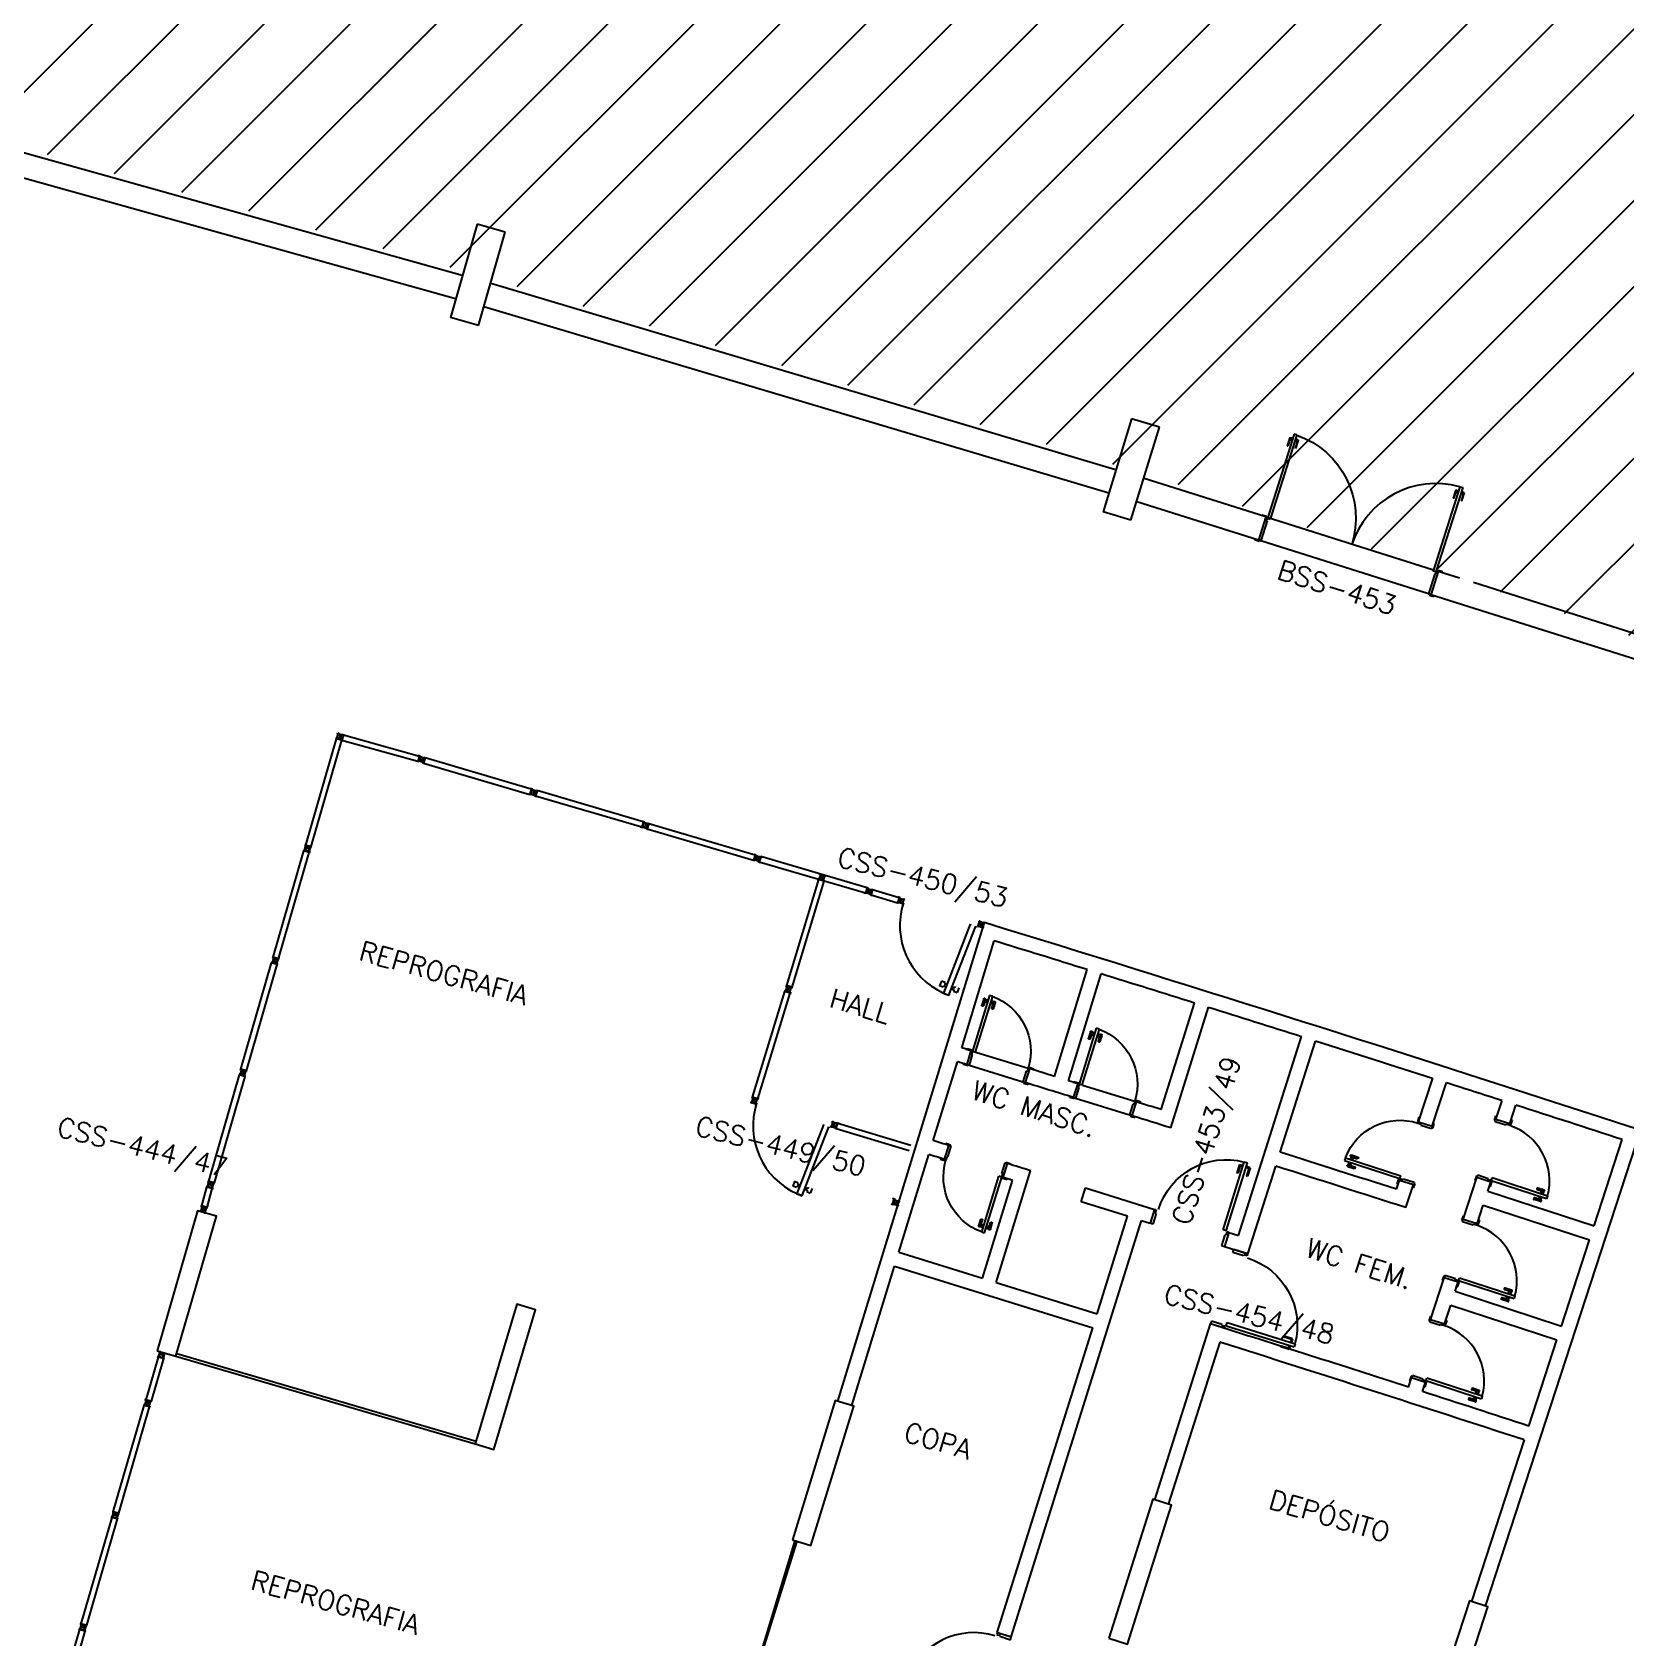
# Model space of a CAD drawing. Extents: x -152 to 150, y 325 to 437.
# Drawn here: x 110.09 to 126.49, y 382.25 to 398.77 of the extents above; entities that cross this region are included whole.
import ezdxf
from ezdxf.enums import TextEntityAlignment as Align

# ---------------------------------------------------------------- set-up
doc = ezdxf.new("R2010")
doc.units = 0
doc.header["$LTSCALE"] = 0.01
doc.header["$MEASUREMENT"] = 0
doc.layers.get('0').update_dxf_attribs({"linetype": 'CONTINUOUS'})
for name, color, linetype in [('1', 1, 'CONTINUOUS'), ('ALV', 2, 'CONTINUOUS'), ('DIV', 2, 'CONTINUOUS'), ('ESC', 1, 'CONTINUOUS'), ('ESQ', 1, 'CONTINUOUS'), ('ESTR', 3, 'CONTINUOUS'), ('MACANETA', 2, 'CONTINUOUS'), ('MARCO', 2, 'CONTINUOUS'), ('MAÇANETA', 2, 'CONTINUOUS'), ('PISO', 1, 'CONTINUOUS'), ('PORTA', 2, 'CONTINUOUS'), ('SOLEIRA', 1, 'CONTINUOUS'), ('TEXTO', 2, 'CONTINUOUS'), ('TEXTO-ENDEREÇO', 2, 'CONTINUOUS')]:
    doc.layers.add(name, color=color, linetype=linetype)
doc.styles.add('UNB-100', font='simplex.shx', dxfattribs={"height": 3})
doc.styles.add('UNB-100-1', font='simplex.shx', dxfattribs={"height": 0.2})

# ---------------------------------------------------------------- blocks, each defined once
blk = doc.blocks.new('PILAR-SSC')
blk.add_lwpolyline([(0.003, -27.952), (0.203, -27.952), (0.203, -26.452), (0.003, -26.452)], close=True)
blk = doc.blocks.new('DOOR90')
at = {"layer": 'MACANETA'}
for p, q in [((-0.01, -0.765), (-0.005, -0.765)), ((-0.01, -0.855), (-0.01, -0.765)), ((-0.005, -0.855), (-0.005, -0.765)), ((0.08, -0.765), (0.075, -0.765)), ((0.075, -0.855), (0.075, -0.765)), ((0.08, -0.855), (0.08, -0.765)), ((-0.01, -0.855), (0.017, -0.855)), ((-0.005, -0.835), (0.017, -0.835)), ((0.017, -0.863), (0.017, -0.828)), ((0.017, -0.828), (0.02, -0.828)), ((0.017, -0.863), (0.02, -0.863)), ((0.053, -0.828), (0.05, -0.828)), ((0.053, -0.863), (0.05, -0.863)), ((0.053, -0.863), (0.053, -0.828)), ((0.075, -0.835), (0.053, -0.835)), ((0.08, -0.855), (0.053, -0.855))]:
    blk.add_line(p, q, dxfattribs=at)
at = {"layer": 'PORTA'}
for p, q in [((0.02, -0.9), (0.02, 0.01)), ((0.02, 0.01), (0.05, 0.01)), ((0.05, -0.9), (0.05, 0.01)), ((0.05, -0.9), (0.02, -0.9))]:
    blk.add_line(p, q, dxfattribs=at)
at = {"layer": 'PORTA', "color": 1}
blk.add_arc((0.02, 0.01), 0.91, 271.8892, 0, dxfattribs=at)
blk = doc.blocks.new('PE80-SSC')
at = {"color": 2}
for p, q in [((0.075, 0), (-0.075, 0)), ((-0.075, -0.03), (-0.075, 0)), ((0.075, 0), (0.075, -0.02)), ((0.777, 0.01), (0.687, 0.01)), ((0.687, 0), (0.687, 0.01)), ((0.777, 0.01), (0.777, -0.03)), ((0.04, -0.03), (-0.075, -0.03)), ((0.075, -0.02), (0.04, -0.02)), ((0.04, -0.03), (0.04, -0.02)), ((0.085, -0.03), (0.817, -0.03)), ((0.085, -0.03), (0.085, -0.065)), ((0.085, -0.065), (0.817, -0.065)), ((0.767, 0), (0.687, 0)), ((0.767, -0.095), (0.687, -0.095)), ((0.687, -0.095), (0.687, -0.105)), ((0.777, -0.105), (0.687, -0.105)), ((0.767, 0), (0.767, -0.03)), ((0.767, -0.095), (0.767, -0.065)), ((0.777, -0.105), (0.777, -0.065)), ((0.817, -0.065), (0.817, -0.03)), ((0.04, -0.771), (-0.075, -0.771)), ((-0.075, -0.771), (-0.075, -0.801)), ((0.075, -0.801), (-0.075, -0.801)), ((0.075, -0.802), (-0.075, -0.802)), ((0.04, -0.771), (0.04, -0.781)), ((0.075, -0.781), (0.04, -0.781)), ((0.075, -0.801), (0.075, -0.781))]:
    blk.add_line(p, q, dxfattribs=at)
at = {"color": 1}
blk.add_arc((0.085, -0.03), 0.731, 270, 357.3429, dxfattribs=at)
blk = doc.blocks.new('MACANETA')
at = {"layer": 'MACANETA'}
for p, q in [((-0.077, 0.052), (-0.077, 0.12)), ((-0.059, 0.052), (-0.059, 0.12)), ((-0.059, 0.075), (-0.036, 0.075)), ((-0.059, 0.052), (-0.036, 0.052)), ((-0.036, 0.044), (-0.036, 0.084)), ((-0.036, 0.084), (-0.03, 0.084)), ((-0.036, 0.044), (-0.03, 0.044)), ((0.006, 0.084), (0, 0.084)), ((0.006, 0.044), (0, 0.044)), ((0.006, 0.044), (0.006, 0.084)), ((0.029, 0.075), (0.006, 0.075)), ((0.029, 0.052), (0.006, 0.052)), ((0.029, 0.052), (0.029, 0.12)), ((0.047, 0.052), (0.047, 0.12))]:
    blk.add_line(p, q, dxfattribs=at)
for centre, start, end in [((-0.068, 0.12), 90, 180), ((-0.068, 0.052), 180, 270), ((-0.068, 0.12), 0, 90), ((-0.068, 0.052), 270, 0), ((0.038, 0.12), 90, 180), ((0.038, 0.052), 180, 270), ((0.038, 0.12), 0, 90), ((0.038, 0.052), 270, 0)]:
    blk.add_arc(centre, 0.00874, start, end, dxfattribs=at)
blk = doc.blocks.new('DOOR60-SSC')
at = {"layer": 'PORTA'}
for p, q in [((0.015, -0.6), (0.015, 0)), ((0.015, 0), (0.045, 0)), ((0.045, -0.6), (0.045, 0)), ((0.045, -0.6), (0.015, -0.6))]:
    blk.add_line(p, q, dxfattribs=at)
at = {"layer": 'PORTA', "color": 1}
blk.add_arc((0.015, 0), 0.6, 272.866, 0, dxfattribs=at)
at = {"layer": 'PORTA'}
blk.add_blockref('MACANETA', (0.045, -0.6), dxfattribs=at)
blk = doc.blocks.new('DIV12-SSC')
for p, q in [((-0.005, 0), (0.005, 0)), ((0, -0.005), (0, 0.005)), ((0.024, 0.019), (0.029, 0.019)), ((0.024, 0.019), (0.024, 0.017)), ((0.024, 0.017), (0.029, 0.017)), ((0.029, 0.03), (0.043, 0.03)), ((0.029, 0.019), (0.029, 0.03)), ((0.029, -0.017), (0.029, 0.017)), ((0.03, 0.029), (1.169, 0.029)), ((0.03, -0.029), (0.03, 0.029)), ((0.043, 0.03), (0.043, 0.029)), ((1.157, 0.03), (1.157, 0.029)), ((1.171, 0.03), (1.157, 0.03)), ((1.169, -0.029), (1.169, 0.029)), ((1.171, 0.019), (1.171, 0.03)), ((1.176, 0.019), (1.171, 0.019)), ((1.176, 0.017), (1.171, 0.017)), ((1.171, -0.017), (1.171, 0.017)), ((1.176, 0.019), (1.176, 0.017)), ((1.195, 0), (1.205, 0)), ((1.2, -0.005), (1.2, 0.005)), ((0.024, -0.017), (0.029, -0.017)), ((0.024, -0.017), (0.024, -0.019)), ((0.024, -0.019), (0.029, -0.019)), ((0.029, -0.031), (0.029, -0.019)), ((0.029, -0.031), (0.043, -0.031)), ((0.03, -0.029), (1.169, -0.029)), ((0.043, -0.029), (0.043, -0.031)), ((1.157, -0.029), (1.157, -0.031)), ((1.171, -0.031), (1.157, -0.031)), ((1.176, -0.017), (1.171, -0.017)), ((1.176, -0.019), (1.171, -0.019)), ((1.171, -0.031), (1.171, -0.019)), ((1.176, -0.017), (1.176, -0.019))]:
    blk.add_line(p, q)
blk = doc.blocks.new('MTDIV-SSC')
for p, q in [((-0.0185, 0.0285), (-0.0285, 0.0285)), ((-0.0285, 0.0185), (-0.0285, 0.0285)), ((-0.0265, 0.0185), (-0.0285, 0.0185)), ((-0.0265, 0.0265), (-0.0185, 0.0265)), ((-0.0265, 0.0235), (-0.0265, 0.0265)), ((-0.0215, 0.0235), (-0.0265, 0.0235)), ((-0.0265, 0.0235), (0.0265, 0.0235)), ((-0.0265, 0.0215), (-0.0235, 0.0215)), ((-0.0265, 0.0185), (-0.0265, 0.0215)), ((-0.0235, 0.0215), (-0.0235, -0.0215)), ((-0.0215, 0.0235), (-0.0215, 0.0215)), ((-0.0215, 0.0215), (0.0215, 0.0215)), ((-0.0215, 0.0195), (-0.0215, -0.0195)), ((-0.0215, 0.0195), (0.0195, 0.0195)), ((-0.0185, 0.0265), (-0.0185, 0.0285)), ((-0.0049, 0), (0.0049, 0)), ((0, -0.0049), (0, 0.0049)), ((0.0195, 0.0095), (0.0115, 0.0095)), ((0.0115, 0.0095), (0.0115, 0.0075)), ((0.0215, 0.0075), (0.0115, 0.0075)), ((0.0135, 0.0075), (0.0135, 0.0055)), ((0.0215, 0.0055), (0.0135, 0.0055)), ((0.0185, 0.0285), (0.0285, 0.0285)), ((0.0185, 0.0265), (0.0185, 0.0285)), ((0.0185, 0.0265), (0.0265, 0.0265)), ((0.0195, 0.0195), (0.0195, 0.0095)), ((0.0215, 0.0235), (0.0265, 0.0235)), ((0.0215, 0.0235), (0.0215, 0.0075)), ((0.0215, 0.0055), (0.0215, -0.0055)), ((0.0265, 0.0215), (0.0235, 0.0215)), ((0.0235, 0.0215), (0.0235, -0.0215)), ((0.0265, 0.0235), (0.0265, 0.0265)), ((0.0265, 0.0185), (0.0265, 0.0215)), ((0.0265, 0.0185), (0.0285, 0.0185)), ((0.0285, 0.0185), (0.0285, 0.0285)), ((-0.0285, -0.0185), (-0.0265, -0.0185)), ((-0.0285, -0.0185), (-0.0285, -0.0285)), ((-0.0185, -0.0285), (-0.0285, -0.0285)), ((-0.0265, -0.0185), (-0.0265, -0.0215)), ((-0.0265, -0.0215), (-0.0235, -0.0215)), ((-0.0215, -0.0235), (-0.0265, -0.0235)), ((-0.0265, -0.0235), (-0.0265, -0.0265)), ((0.0265, -0.0235), (-0.0265, -0.0235)), ((-0.0185, -0.0265), (-0.0265, -0.0265)), ((-0.0215, -0.0195), (0.0195, -0.0195)), ((-0.0215, -0.0215), (-0.0215, -0.0235)), ((-0.0215, -0.0215), (0.0215, -0.0215)), ((-0.0185, -0.0265), (-0.0185, -0.0285)), ((0.0215, -0.0075), (0.0115, -0.0075)), ((0.0115, -0.0075), (0.0115, -0.0095)), ((0.0195, -0.0095), (0.0115, -0.0095)), ((0.0215, -0.0055), (0.0135, -0.0055)), ((0.0135, -0.0055), (0.0135, -0.0075)), ((0.0265, -0.0265), (0.0185, -0.0265)), ((0.0185, -0.0265), (0.0185, -0.0285)), ((0.0185, -0.0285), (0.0285, -0.0285)), ((0.0195, -0.0095), (0.0195, -0.0195)), ((0.0215, -0.0075), (0.0215, -0.0235)), ((0.0215, -0.0235), (0.0265, -0.0235)), ((0.0265, -0.0215), (0.0235, -0.0215)), ((0.0285, -0.0185), (0.0265, -0.0185)), ((0.0265, -0.0185), (0.0265, -0.0215)), ((0.0265, -0.0235), (0.0265, -0.0265)), ((0.0285, -0.0185), (0.0285, -0.0285))]:
    blk.add_line(p, q)
blk = doc.blocks.new('PLXE-SSC')
for p, q in [((0.043, 0.69), (0.048, 0.74)), ((0.121, 0.788), (0.047, 0.032)), ((0.087, 0.736), (0.048, 0.74)), ((0.082, 0.686), (0.084, 0.701)), ((0.112, 0.698), (0.084, 0.701)), ((0.086, 0.721), (0.087, 0.736)), ((0.114, 0.718), (0.086, 0.721)), ((0.178, 0.782), (0.103, 0.027)), ((0.119, 0.79), (0.118, 0.776)), ((0.118, 0.776), (0.12, 0.776)), ((0.131, 0.789), (0.119, 0.79)), ((0.178, 0.782), (0.121, 0.788)), ((0.131, 0.794), (0.133, 0.794)), ((0.131, 0.794), (0.131, 0.789)), ((0.133, 0.794), (0.133, 0.789)), ((0.166, 0.786), (0.133, 0.789)), ((0.166, 0.791), (0.168, 0.79)), ((0.166, 0.791), (0.166, 0.786)), ((0.168, 0.79), (0.168, 0.785)), ((0.18, 0.784), (0.168, 0.785)), ((0.169, 0.693), (0.197, 0.69)), ((0.171, 0.713), (0.199, 0.71)), ((0.176, 0.77), (0.178, 0.77)), ((0.18, 0.784), (0.178, 0.77)), ((0.195, 0.675), (0.197, 0.69)), ((0.195, 0.675), (0.235, 0.671)), ((0.199, 0.71), (0.2, 0.725)), ((0.2, 0.725), (0.24, 0.721)), ((0.235, 0.671), (0.24, 0.721)), ((-0.008, 0), (0.008, 0)), ((0, 0.006), (0, -0.007)), ((0.044, 0.031), (0.046, 0.045)), ((0.046, 0.045), (0.048, 0.045)), ((0.105, 0.025), (0.106, 0.039))]:
    blk.add_line(p, q)
blk.add_arc((0.065, 0.028), 0.764, 357.9063, 81.358)

msp = doc.modelspace()

# ---------------------------------------------------------------- hatches: boundary and pattern name
at = {"layer": '1'}
h = msp.add_hatch(dxfattribs=at)
h.set_pattern_fill('ANSI31', color=256, scale=5, style=0)
h.paths.add_polyline_path([(108.392, 413.456), (122.39, 409.542), (129.319, 407.349), (136.208, 405.039), (143.116, 402.783), (146.343, 401.608), (141.258, 387.564), (124.919, 393.108), (121.543, 394.228), (114.822, 396.233), (108.067, 398.123), (104.587, 398.982)])

# ---------------------------------------------------------------- linework, layer by layer
at = {"layer": 'ALV'}
for p, q in [((114.516, 396.269), (108.058, 398.073)), ((114.449, 396.028), (107.991, 397.833)), ((121.238, 394.27), (114.812, 396.184)), ((121.167, 394.03), (114.74, 395.944)), ((122.783, 393.784), (121.532, 394.179)), ((122.708, 393.545), (121.457, 393.941)), ((122.783, 393.784), (122.708, 393.545)), ((124.556, 393.222), (124.481, 392.984)), ((124.776, 393.153), (124.556, 393.222)), ((127.925, 392.156), (124.919, 393.108)), ((127.85, 391.918), (124.481, 392.984)), ((118.382, 384.686), (119.888, 389.611)), ((119.655, 388.323), (119.988, 389.423)), ((120.609, 388.028), (120.947, 389.127)), ((120.752, 387.983), (121.091, 389.083)), ((121.706, 387.686), (122.05, 388.783)), ((121.805, 387.498), (122.193, 388.739)), ((122.502, 386.39), (123.151, 388.437)), ((119.702, 388.308), (119.75, 388.293)), ((119.75, 388.293), (119.706, 388.15)), ((122.932, 387.248), (123.294, 388.392)), ((119.361, 387.367), (119.611, 388.179)), ((120.352, 388.107), (120.308, 387.964)), ((120.8, 387.969), (120.848, 387.954)), ((120.848, 387.954), (120.803, 387.811)), ((124.353, 387.561), (124.5, 388.011)), ((124.496, 387.515), (124.642, 387.965)), ((121.449, 387.766), (121.405, 387.623)), ((125.15, 387.586), (125.213, 387.779)), ((125.293, 387.539), (125.15, 387.586)), ((125.293, 387.539), (125.356, 387.733)), ((124.353, 387.561), (124.496, 387.515)), ((119.479, 387.173), (119.524, 387.317)), ((125.043, 382.578), (126.592, 387.332)), ((126.16, 386.49), (126.45, 387.378)), ((119.009, 386.22), (119.317, 387.223)), ((120.081, 386.988), (120.125, 387.131)), ((122.6, 386.202), (122.886, 387.105)), ((119.868, 385.952), (120.177, 386.958)), ((120.011, 385.907), (120.364, 387.057)), ((124.127, 386.867), (124.158, 386.962)), ((124.142, 386.915), (124.158, 386.962)), ((124.158, 386.962), (124.301, 386.916)), ((124.223, 386.679), (124.301, 386.916)), ((124.815, 386.556), (124.955, 386.987)), ((125.097, 386.94), (124.955, 386.987)), ((125.067, 386.846), (125.097, 386.94)), ((120.885, 386.738), (120.93, 386.88)), ((120.93, 386.88), (121.637, 386.66)), ((125.067, 386.846), (126.16, 386.49)), ((121.362, 386.589), (120.885, 386.738)), ((121.048, 385.584), (121.362, 386.589)), ((121.637, 386.66), (121.592, 386.517)), ((124.957, 386.51), (125.02, 386.703)), ((125.02, 386.703), (126.114, 386.347)), ((120.164, 382.262), (121.506, 386.544)), ((121.506, 386.544), (121.592, 386.517)), ((122.402, 386.421), (122.357, 386.278)), ((122.402, 386.421), (122.502, 386.39)), ((124.957, 386.51), (124.814, 386.556)), ((122.357, 386.278), (122.6, 386.202)), ((125.825, 385.46), (126.114, 386.347)), ((119.009, 386.22), (119.868, 385.952)), ((118.524, 384.641), (118.965, 386.076)), ((118.965, 386.076), (121.003, 385.441)), ((124.478, 385.525), (124.619, 385.957)), ((124.762, 385.911), (124.619, 385.957)), ((120.011, 385.907), (121.048, 385.584)), ((124.731, 385.817), (124.762, 385.911)), ((124.731, 385.817), (125.825, 385.46)), ((124.746, 385.863), (124.762, 385.911)), ((124.621, 385.479), (124.685, 385.674)), ((124.685, 385.674), (125.778, 385.318)), ((120.021, 382.307), (121.003, 385.441)), ((121.641, 383.671), (122.214, 385.482)), ((124.621, 385.479), (124.478, 385.525)), ((121.783, 383.625), (122.312, 385.294)), ((125.489, 384.431), (125.778, 385.318)), ((124.252, 384.831), (124.283, 384.926)), ((124.426, 384.88), (124.283, 384.926)), ((124.395, 384.785), (124.426, 384.88)), ((124.41, 384.832), (124.426, 384.88)), ((124.901, 382.624), (125.443, 384.288)), ((120.022, 382.307), (120.021, 382.307))]:
    msp.add_line(p, q, dxfattribs=at)
for centre, radius, start, end in [((0.463, 0.506), 407.019, 71.12713, 72.93756), ((0.463, 0.506), 406.869, 72.77499, 72.91644), ((0.463, 0.506), 406.869, 72.61236, 72.75386), ((0.463, 0.506), 406.869, 72.44976, 72.59124), ((0.718, 1.318), 404.869, 72.90226, 72.91644), ((0.463, 0.506), 406.869, 72.25065, 72.42864), ((0.718, 1.318), 404.719, 72.90228, 72.91644), ((0.718, 1.318), 404.869, 72.77504, 72.8131), ((0.718, 1.318), 404.719, 72.73965, 72.81309), ((0.718, 1.318), 404.869, 72.73968, 72.75381), ((0.463, 0.506), 406.869, 72.14503, 72.22952), ((0.718, 1.318), 404.869, 72.61241, 72.65053), ((0.718, 1.318), 404.719, 72.59118, 72.65046), ((0.463, 0.506), 406.869, 71.96196, 72.12391), ((0.718, 1.318), 403.869, 72.89227, 72.91644), ((0.463, 0.506), 405.669, 72.25153, 72.4287), ((0.718, 1.318), 403.719, 72.89229, 72.91644), ((0.718, 1.318), 403.869, 72.7674, 72.80289), ((0.463, 0.506), 405.519, 72.23045, 72.42871), ((0.718, 1.318), 403.719, 72.78863, 72.80288), ((0.463, 0.506), 403.769, 72.14652, 72.45016), ((0.463, 0.506), 403.619, 71.96205, 72.4288), ((0.463, 0.506), 403.769, 71.96204, 72.12523)]:
    msp.add_arc(centre, radius, start, end, dxfattribs=at)
at = {"layer": 'DIV'}
for p, q in [((113.295, 391.541), (113.279, 391.487)), ((113.293, 391.544), (113.29, 391.532)), ((113.293, 391.544), (113.307, 391.54)), ((113.295, 391.541), (114.077, 391.324)), ((113.307, 391.538), (113.307, 391.54)), ((113.253, 391.524), (113.262, 391.521)), ((113.259, 391.527), (113.256, 391.518)), ((113.275, 391.5), (113.28, 391.499)), ((113.275, 391.498), (113.275, 391.5)), ((113.275, 391.498), (113.28, 391.497)), ((113.28, 391.497), (113.276, 391.485)), ((113.276, 391.485), (113.29, 391.481)), ((113.279, 391.487), (114.061, 391.27)), ((113.289, 391.53), (113.28, 391.499)), ((113.285, 391.534), (113.29, 391.532)), ((113.285, 391.532), (113.285, 391.534)), ((113.285, 391.532), (113.289, 391.53)), ((113.29, 391.481), (113.29, 391.483)), ((114.048, 391.271), (114.049, 391.273)), ((114.062, 391.267), (114.048, 391.271)), ((114.077, 391.324), (114.061, 391.27)), ((114.065, 391.279), (114.062, 391.267)), ((114.065, 391.328), (114.065, 391.33)), ((114.079, 391.326), (114.065, 391.33)), ((114.07, 391.277), (114.065, 391.279)), ((114.075, 391.312), (114.066, 391.281)), ((114.071, 391.279), (114.066, 391.281)), ((114.07, 391.277), (114.071, 391.279)), ((114.08, 391.311), (114.075, 391.312)), ((114.079, 391.326), (114.076, 391.314)), ((114.081, 391.313), (114.076, 391.314)), ((114.08, 391.311), (114.081, 391.313)), ((114.093, 391.29), (114.103, 391.287)), ((114.099, 391.293), (114.096, 391.283)), ((118.221, 390.072), (118.212, 390.075)), ((118.218, 390.079), (118.215, 390.069)), ((118.697, 389.932), (118.707, 389.929)), ((118.703, 389.936), (118.7, 389.926)), ((118.719, 389.906), (118.72, 389.908)), ((118.719, 389.906), (118.724, 389.905)), ((118.72, 389.908), (118.725, 389.907)), ((118.724, 389.905), (118.721, 389.894)), ((118.721, 389.894), (118.734, 389.889)), ((118.739, 389.95), (118.723, 389.895)), ((118.723, 389.895), (118.995, 389.815)), ((118.734, 389.939), (118.725, 389.907)), ((118.729, 389.94), (118.73, 389.942)), ((118.729, 389.94), (118.734, 389.939)), ((118.73, 389.942), (118.734, 389.941)), ((118.738, 389.952), (118.734, 389.941)), ((118.734, 389.889), (118.735, 389.891)), ((118.738, 389.952), (118.752, 389.948)), ((118.739, 389.95), (119.011, 389.869)), ((118.751, 389.946), (118.752, 389.948)), ((118.982, 389.816), (118.983, 389.818)), ((118.996, 389.812), (118.982, 389.816)), ((119.011, 389.869), (118.995, 389.815)), ((119, 389.824), (118.996, 389.812)), ((118.999, 389.873), (119, 389.875)), ((119.013, 389.871), (119, 389.875)), ((119.009, 389.857), (119, 389.826)), ((119.005, 389.824), (119, 389.826)), ((119.004, 389.822), (119, 389.824)), ((119.004, 389.822), (119.005, 389.824)), ((119.014, 389.856), (119.009, 389.857)), ((119.013, 389.871), (119.01, 389.859)), ((119.015, 389.858), (119.01, 389.859)), ((119.014, 389.856), (119.015, 389.858)), ((119.027, 389.835), (119.037, 389.832)), ((119.034, 389.838), (119.031, 389.829)), ((117.873, 388.929), (117.87, 388.919)), ((118.361, 387.491), (118.375, 387.487)), ((118.364, 387.492), (118.38, 387.547)), ((118.364, 387.492), (119.116, 387.264)), ((118.365, 387.504), (118.375, 387.536)), ((118.37, 387.537), (118.375, 387.536)), ((118.371, 387.539), (118.375, 387.538)), ((118.375, 387.538), (118.379, 387.549)), ((118.375, 387.488), (118.375, 387.487)), ((118.379, 387.549), (118.393, 387.545)), ((118.38, 387.547), (119.133, 387.319)), ((118.393, 387.545), (118.392, 387.543)), ((111.932, 386.909), (111.922, 386.912)), ((111.926, 386.906), (111.929, 386.915)), ((111.837, 386.696), (111.891, 386.889)), ((111.89, 386.892), (111.886, 386.878)), ((111.886, 386.878), (111.888, 386.877)), ((111.902, 386.888), (111.89, 386.892)), ((111.946, 386.873), (111.891, 386.889)), ((111.892, 386.68), (111.946, 386.873)), ((111.903, 386.893), (111.902, 386.888)), ((111.903, 386.893), (111.905, 386.893)), ((111.905, 386.893), (111.904, 386.888)), ((111.935, 386.879), (111.904, 386.888)), ((111.937, 386.883), (111.935, 386.879)), ((111.939, 386.883), (111.937, 386.878)), ((111.937, 386.883), (111.939, 386.883)), ((111.949, 386.875), (111.937, 386.878)), ((111.943, 386.861), (111.945, 386.861)), ((111.949, 386.875), (111.945, 386.861)), ((118.942, 386.711), (118.958, 386.765)), ((118.947, 386.771), (118.946, 386.769)), ((118.961, 386.767), (118.947, 386.771)), ((118.947, 386.722), (118.957, 386.753)), ((118.957, 386.755), (118.961, 386.767)), ((118.962, 386.754), (118.957, 386.755)), ((118.961, 386.752), (118.957, 386.753)), ((118.962, 386.754), (118.961, 386.752)), ((111.834, 386.694), (111.838, 386.708)), ((111.846, 386.691), (111.834, 386.694)), ((111.892, 386.68), (111.837, 386.696)), ((111.838, 386.708), (111.84, 386.707)), ((111.845, 386.686), (111.846, 386.691)), ((111.845, 386.686), (111.846, 386.686)), ((111.846, 386.686), (111.848, 386.69)), ((111.88, 386.681), (111.848, 386.69)), ((111.861, 386.657), (111.851, 386.66)), ((111.854, 386.653), (111.857, 386.663)), ((111.878, 386.676), (111.88, 386.681)), ((111.878, 386.676), (111.88, 386.676)), ((111.88, 386.676), (111.882, 386.681)), ((111.893, 386.677), (111.882, 386.681)), ((111.893, 386.677), (111.897, 386.691)), ((111.895, 386.692), (111.897, 386.691)), ((118.93, 386.714), (118.929, 386.712)), ((118.943, 386.708), (118.929, 386.712)), ((118.943, 386.708), (118.946, 386.72)), ((118.951, 386.718), (118.946, 386.72)), ((118.952, 386.72), (118.947, 386.722)), ((118.952, 386.72), (118.951, 386.718)), ((111.388, 385.141), (111.261, 384.702)), ((111.443, 385.125), (111.316, 384.686)), ((111.387, 385.144), (111.383, 385.13)), ((111.383, 385.13), (111.385, 385.129)), ((111.398, 385.14), (111.387, 385.144)), ((111.443, 385.125), (111.388, 385.141)), ((111.4, 385.145), (111.398, 385.14)), ((111.4, 385.145), (111.402, 385.144)), ((111.402, 385.144), (111.4, 385.14)), ((111.432, 385.13), (111.4, 385.14)), ((111.429, 385.161), (111.419, 385.164)), ((111.426, 385.167), (111.423, 385.158)), ((111.433, 385.135), (111.432, 385.13)), ((111.433, 385.135), (111.435, 385.135)), ((111.435, 385.135), (111.434, 385.13)), ((111.446, 385.127), (111.434, 385.13)), ((111.44, 385.113), (111.442, 385.113)), ((111.446, 385.127), (111.442, 385.113)), ((111.571, 385.15), (114.65, 384.247)), ((111.58, 385.178), (114.659, 384.276)), ((111.259, 384.701), (111.263, 384.715)), ((111.27, 384.697), (111.259, 384.701)), ((111.316, 384.686), (111.261, 384.702)), ((111.263, 384.715), (111.265, 384.714)), ((111.269, 384.693), (111.27, 384.697)), ((111.269, 384.693), (111.271, 384.692)), ((111.271, 384.692), (111.272, 384.697)), ((111.304, 384.688), (111.272, 384.697)), ((111.285, 384.664), (111.275, 384.666)), ((111.282, 384.67), (111.279, 384.66)), ((111.303, 384.683), (111.304, 384.688)), ((111.303, 384.683), (111.305, 384.682)), ((111.305, 384.682), (111.306, 384.687)), ((111.318, 384.684), (111.306, 384.687)), ((111.318, 384.684), (111.322, 384.698)), ((111.32, 384.698), (111.322, 384.698))]:
    msp.add_line(p, q, dxfattribs=at)
at = {"layer": 'ESC'}
for p, q in [((117.611, 382.165), (117.943, 383.252)), ((117.623, 382.161), (117.962, 383.245))]:
    msp.add_line(p, q, dxfattribs=at)
at = {"layer": 'ESTR'}
for p, q in [((114.672, 396.796), (114.395, 395.836)), ((114.96, 396.713), (114.672, 396.796)), ((114.683, 395.753), (114.96, 396.713)), ((114.683, 395.753), (114.395, 395.836)), ((121.403, 394.794), (121.11, 393.838)), ((121.396, 393.75), (121.69, 394.706)), ((121.69, 394.706), (121.403, 394.794)), ((121.396, 393.75), (121.11, 393.838))]:
    msp.add_line(p, q, dxfattribs=at)
at = {"layer": 'MARCO'}
for p, q in [((119.707, 388.306), (119.71, 388.316)), ((119.71, 388.316), (119.758, 388.301)), ((119.764, 388.252), (119.73, 388.142)), ((119.75, 388.293), (119.755, 388.292)), ((119.765, 388.289), (119.754, 388.255)), ((119.754, 388.255), (119.764, 388.252)), ((119.758, 388.301), (119.755, 388.292)), ((119.755, 388.292), (119.765, 388.289)), ((119.67, 388.151), (119.672, 388.16)), ((119.717, 388.136), (119.67, 388.151)), ((119.706, 388.15), (119.72, 388.145)), ((119.72, 388.145), (119.717, 388.136)), ((119.73, 388.142), (119.72, 388.145)), ((120.318, 388.081), (120.284, 387.971)), ((120.327, 388.078), (120.318, 388.081)), ((120.338, 388.112), (120.327, 388.078)), ((120.347, 388.109), (120.338, 388.112)), ((120.35, 388.118), (120.347, 388.109)), ((120.352, 388.107), (120.347, 388.109)), ((120.398, 388.104), (120.35, 388.118)), ((120.395, 388.094), (120.398, 388.104)), ((120.284, 387.971), (120.294, 387.968)), ((120.294, 387.968), (120.291, 387.959)), ((120.291, 387.959), (120.338, 387.944)), ((120.308, 387.964), (120.294, 387.968)), ((120.338, 387.944), (120.341, 387.954)), ((120.805, 387.967), (120.808, 387.977)), ((120.808, 387.977), (120.855, 387.962)), ((120.861, 387.913), (120.827, 387.803)), ((120.848, 387.954), (120.853, 387.952)), ((120.862, 387.949), (120.852, 387.916)), ((120.852, 387.916), (120.861, 387.913)), ((120.855, 387.962), (120.853, 387.952)), ((120.853, 387.952), (120.862, 387.949)), ((120.767, 387.811), (120.77, 387.821)), ((120.815, 387.797), (120.767, 387.811)), ((120.803, 387.811), (120.818, 387.806)), ((120.818, 387.806), (120.815, 387.797)), ((120.827, 387.803), (120.818, 387.806)), ((121.415, 387.742), (121.382, 387.632)), ((121.425, 387.739), (121.415, 387.742)), ((121.435, 387.772), (121.425, 387.739)), ((121.445, 387.769), (121.435, 387.772)), ((121.448, 387.779), (121.445, 387.769)), ((121.45, 387.768), (121.445, 387.769)), ((121.496, 387.764), (121.448, 387.779)), ((121.493, 387.755), (121.496, 387.764)), ((121.382, 387.632), (121.391, 387.629)), ((121.391, 387.629), (121.388, 387.619)), ((121.388, 387.619), (121.436, 387.605)), ((121.405, 387.625), (121.391, 387.629)), ((121.436, 387.605), (121.439, 387.614)), ((124.358, 387.607), (124.342, 387.56)), ((124.367, 387.604), (124.358, 387.607)), ((125.136, 387.575), (125.151, 387.622)), ((125.145, 387.572), (125.136, 387.575)), ((125.142, 387.562), (125.145, 387.572)), ((125.15, 387.586), (125.145, 387.572)), ((125.151, 387.622), (125.161, 387.619)), ((125.316, 387.579), (125.3, 387.532)), ((125.306, 387.582), (125.316, 387.579)), ((124.342, 387.56), (124.352, 387.556)), ((124.352, 387.556), (124.349, 387.547)), ((124.349, 387.547), (124.382, 387.536)), ((124.353, 387.561), (124.352, 387.556)), ((124.382, 387.536), (124.379, 387.527)), ((124.379, 387.527), (124.488, 387.491)), ((124.488, 387.491), (124.491, 387.5)), ((124.496, 387.515), (124.491, 387.5)), ((124.491, 387.5), (124.501, 387.497)), ((124.501, 387.497), (124.516, 387.545)), ((124.516, 387.545), (124.507, 387.548)), ((125.251, 387.526), (125.142, 387.562)), ((125.255, 387.536), (125.251, 387.526)), ((125.288, 387.525), (125.255, 387.536)), ((125.291, 387.535), (125.288, 387.525)), ((125.292, 387.539), (125.291, 387.535)), ((125.3, 387.532), (125.291, 387.535)), ((119.493, 387.337), (119.49, 387.327)), ((119.541, 387.322), (119.493, 387.337)), ((119.513, 387.199), (119.547, 387.309)), ((119.524, 387.317), (119.538, 387.312)), ((119.538, 387.312), (119.541, 387.322)), ((119.547, 387.309), (119.538, 387.312)), ((119.436, 387.187), (119.433, 387.177)), ((119.433, 387.177), (119.481, 387.162)), ((119.479, 387.173), (119.484, 387.172)), ((119.481, 387.162), (119.484, 387.172)), ((119.484, 387.172), (119.494, 387.169)), ((119.494, 387.169), (119.504, 387.202)), ((119.504, 387.202), (119.513, 387.199)), ((120.068, 387.028), (120.102, 387.138)), ((120.102, 387.138), (120.111, 387.135)), ((120.111, 387.135), (120.114, 387.145)), ((120.125, 387.131), (120.111, 387.135)), ((120.114, 387.145), (120.162, 387.13)), ((120.162, 387.13), (120.159, 387.121)), ((120.067, 386.992), (120.077, 387.025)), ((120.076, 386.989), (120.067, 386.992)), ((120.077, 387.025), (120.068, 387.028)), ((120.073, 386.979), (120.076, 386.989)), ((120.121, 386.965), (120.073, 386.979)), ((120.081, 386.988), (120.076, 386.989)), ((120.124, 386.973), (120.121, 386.965)), ((124.135, 386.923), (124.15, 386.97)), ((124.144, 386.92), (124.135, 386.923)), ((124.15, 386.97), (124.16, 386.967)), ((124.158, 386.962), (124.16, 386.967)), ((124.16, 386.967), (124.163, 386.977)), ((124.163, 386.977), (124.196, 386.966)), ((124.196, 386.966), (124.199, 386.975)), ((124.199, 386.975), (124.308, 386.94)), ((124.315, 386.927), (124.299, 386.879)), ((124.301, 386.916), (124.305, 386.93)), ((124.308, 386.94), (124.305, 386.93)), ((124.305, 386.93), (124.315, 386.927)), ((124.95, 387.004), (124.934, 386.957)), ((124.934, 386.957), (124.944, 386.953)), ((124.959, 387.001), (124.95, 387.004)), ((124.955, 386.987), (124.959, 387.001)), ((124.963, 387.011), (124.959, 387.001)), ((125.072, 386.975), (124.963, 387.011)), ((125.069, 386.965), (125.072, 386.975)), ((125.102, 386.955), (125.069, 386.965)), ((125.093, 386.894), (125.108, 386.942)), ((125.097, 386.94), (125.099, 386.945)), ((125.099, 386.945), (125.102, 386.955)), ((125.108, 386.942), (125.099, 386.945)), ((124.299, 386.879), (124.29, 386.882)), ((125.083, 386.898), (125.093, 386.894)), ((124.8, 386.545), (124.816, 386.593)), ((124.816, 386.593), (124.825, 386.59)), ((124.81, 386.542), (124.8, 386.545)), ((124.807, 386.533), (124.81, 386.542)), ((124.916, 386.497), (124.807, 386.533)), ((124.814, 386.556), (124.81, 386.542)), ((124.919, 386.506), (124.916, 386.497)), ((124.952, 386.496), (124.919, 386.506)), ((124.955, 386.505), (124.952, 386.496)), ((124.957, 386.51), (124.955, 386.505)), ((124.965, 386.502), (124.955, 386.505)), ((124.98, 386.55), (124.965, 386.502)), ((124.971, 386.553), (124.98, 386.55)), ((124.614, 385.975), (124.599, 385.927)), ((124.599, 385.927), (124.608, 385.924)), ((124.624, 385.972), (124.614, 385.975)), ((124.619, 385.957), (124.624, 385.972)), ((124.627, 385.981), (124.624, 385.972)), ((124.736, 385.945), (124.627, 385.981)), ((124.733, 385.936), (124.736, 385.945)), ((124.767, 385.925), (124.733, 385.936)), ((124.764, 385.916), (124.767, 385.925)), ((124.748, 385.868), (124.758, 385.865)), ((124.758, 385.865), (124.773, 385.913)), ((124.762, 385.911), (124.764, 385.916)), ((124.773, 385.913), (124.764, 385.916)), ((124.464, 385.514), (124.48, 385.562)), ((124.474, 385.511), (124.464, 385.514)), ((124.471, 385.501), (124.474, 385.511)), ((124.58, 385.466), (124.471, 385.501)), ((124.478, 385.525), (124.474, 385.511)), ((124.48, 385.562), (124.489, 385.558)), ((124.583, 385.475), (124.58, 385.466)), ((124.616, 385.464), (124.583, 385.475)), ((124.619, 385.474), (124.616, 385.464)), ((124.621, 385.479), (124.619, 385.474)), ((124.629, 385.471), (124.619, 385.474)), ((124.644, 385.518), (124.629, 385.471)), ((124.635, 385.521), (124.644, 385.518)), ((124.278, 384.943), (124.263, 384.896)), ((124.288, 384.94), (124.278, 384.943)), ((124.283, 384.926), (124.288, 384.94)), ((124.291, 384.95), (124.288, 384.94)), ((124.4, 384.914), (124.291, 384.95)), ((124.263, 384.896), (124.272, 384.893)), ((124.397, 384.905), (124.4, 384.914)), ((124.431, 384.894), (124.397, 384.905)), ((124.412, 384.837), (124.421, 384.834)), ((124.421, 384.834), (124.437, 384.881)), ((124.426, 384.88), (124.427, 384.884)), ((124.427, 384.884), (124.431, 384.894)), ((124.437, 384.881), (124.427, 384.884))]:
    msp.add_line(p, q, dxfattribs=at)
at = {"layer": 'PISO'}
msp.add_arc((0.463, 0.506), 382.359, 69.08957, 90.01762, dxfattribs=at)
at = {"layer": 'PORTA'}
for p, q in [((122.796, 393.743), (122.732, 393.538)), ((122.74, 393.797), (122.743, 393.807)), ((122.743, 393.807), (122.791, 393.792)), ((122.783, 393.784), (122.788, 393.782)), ((122.797, 393.779), (122.787, 393.746)), ((122.787, 393.746), (122.796, 393.743)), ((122.791, 393.792), (122.788, 393.782)), ((122.788, 393.782), (122.797, 393.779)), ((122.671, 393.546), (122.674, 393.556)), ((122.719, 393.531), (122.671, 393.546)), ((122.708, 393.545), (122.722, 393.541)), ((122.722, 393.541), (122.719, 393.531)), ((122.732, 393.538), (122.722, 393.541)), ((124.522, 393.197), (124.457, 392.992)), ((124.532, 393.194), (124.522, 393.197)), ((124.542, 393.227), (124.532, 393.194)), ((124.552, 393.224), (124.542, 393.227)), ((124.555, 393.233), (124.552, 393.224)), ((124.556, 393.222), (124.552, 393.224)), ((124.602, 393.218), (124.555, 393.233)), ((124.599, 393.209), (124.602, 393.218)), ((124.457, 392.992), (124.467, 392.989)), ((124.467, 392.989), (124.464, 392.979)), ((124.464, 392.979), (124.511, 392.964)), ((124.481, 392.984), (124.467, 392.989)), ((124.511, 392.964), (124.514, 392.973))]:
    msp.add_line(p, q, dxfattribs=at)
at = {"layer": 'PORTA', "color": 1}
for p, q in [((124.509, 393.237), (122.797, 393.779)), ((124.457, 392.992), (122.732, 393.538))]:
    msp.add_line(p, q, dxfattribs=at)
at = {"layer": 'SOLEIRA'}
for p, q in [((119.765, 388.289), (120.338, 388.112)), ((119.73, 388.142), (120.284, 387.971)), ((120.896, 387.939), (121.445, 387.769)), ((120.827, 387.803), (121.382, 387.632)), ((119.494, 387.169), (119.484, 387.172))]:
    msp.add_line(p, q, dxfattribs=at)

# ---------------------------------------------------------------- block references
at = {"layer": 'DIV', "xscale": -1}
for name, p, rotation in [('MTDIV-SSC', (113.257, 391.523), 163.571706257277), ('DIV12-SSC', (113.257, 391.523), 73.91204837655505), ('DIV12-SSC', (114.098, 391.288), 163.5717062573279), ('MTDIV-SSC', (115.249, 390.949), 163.571706257304), ('MTDIV-SSC', (116.4, 390.61), 163.5717062572871), ('DIV12-SSC', (116.4, 390.61), 163.57170625726), ('DIV12-SSC', (118.217, 390.074), 73.30491895277912), ('MTDIV-SSC', (118.217, 390.074), 73.04081966253553), ('MTDIV-SSC', (119.853, 389.591), 163.57170625726), ('MTDIV-SSC', (112.592, 389.217), 73.91204837661596), ('MTDIV-SSC', (117.872, 388.924), 73.04081966255687), ('DIV12-SSC', (112.26, 388.064), 73.91204837657239), ('MTDIV-SSC', (112.26, 388.064), 73.91204837659772), ('MTDIV-SSC', (117.522, 387.776), 73.04081966254031), ('MTDIV-SSC', (118.343, 387.528), 343.1728693076861), ('MTDIV-SSC', (111.856, 386.658), 73.91204837652187), ('MTDIV-SSC', (111.28, 384.665), 73.89282967223387), ('DIV12-SSC', (110.947, 383.512), 73.89282967219117), ('DIV12-SSC', (110.615, 382.359), 73.89282967227663)]:
    msp.add_blockref(name, p, dxfattribs=dict(at, rotation=rotation))
at = {"layer": 'DIV'}
for name, p, rotation in [('MTDIV-SSC', (114.098, 391.288), 163.5717062572193), ('DIV12-SSC', (116.4, 390.61), 163.5717062572803), ('DIV12-SSC', (112.592, 389.217), 73.91204837650609), ('MTDIV-SSC', (112.925, 390.37), 73.91204837653059), ('MTDIV-SSC', (117.551, 390.27), 163.5717062572363), ('DIV12-SSC', (118.702, 389.931), 163.5717062572123), ('MTDIV-SSC', (118.702, 389.931), 163.571706257311), ('PLXE-SSC', (119.853, 389.591), 164.3620262457351), ('MTDIV-SSC', (119.032, 389.833), 163.571706257311), ('DIV12-SSC', (112.26, 388.064), 73.91204837659143), ('DIV12-SSC', (117.522, 387.776), 73.04081966253239), ('PLXE-SSC', (118.343, 387.528), 164.3620262457351), ('MTDIV-SSC', (111.927, 386.911), 73.91204837654792), ('MTDIV-SSC', (118.979, 386.729), 343.1728693076896), ('MTDIV-SSC', (111.424, 385.162), 73.89282967225995), ('DIV12-SSC', (110.947, 383.512), 73.8928296722094), ('MTDIV-SSC', (110.947, 383.512), 73.89282967218412), ('MTDIV-SSC', (110.615, 382.359), 73.89282967216667)]:
    msp.add_blockref(name, p, dxfattribs=dict(at, rotation=rotation))
at = {"layer": 'ESQ', "xscale": -1}
for p, rotation in [((122.38, 386.35), 252.6546826997628), ((122.286, 385.459), 162.6546826997652)]:
    msp.add_blockref('PE80-SSC', p, dxfattribs=dict(at, rotation=rotation))
at = {"layer": 'ESQ', "rotation": 162.5171930606882}
msp.add_blockref('PE80-SSC', (119.853, 381.52), dxfattribs=at)
at = {"layer": 'ESTR'}
for p, rotation in [((119.127, 412.062), 343.9024390243897), ((122.626, 411.037), 343.4146341463417), ((126.117, 409.982), 342.9268292682939), ((129.599, 408.897), 342.4390243902444), ((133.071, 407.783), 341.9512195121937)]:
    msp.add_blockref('PILAR-SSC', p, dxfattribs=dict(at, rotation=rotation))
at = {"layer": 'MAÇANETA', "xscale": -1, "rotation": 162.4390243855953}
msp.add_blockref('DOOR90', (122.783, 393.784), dxfattribs=at)
at = {"layer": 'MAÇANETA'}
for name, p, rotation in [('DOOR90', (124.556, 393.222), 162.439024394887), ('DOOR60-SSC', (125.097, 386.94), 71.96075638688374), ('DOOR60-SSC', (124.762, 385.911), 71.96075638688374), ('DOOR60-SSC', (124.426, 384.88), 71.96075638688374)]:
    msp.add_blockref(name, p, dxfattribs=dict(at, rotation=rotation))
at = {"layer": 'MAÇANETA', "extrusion": (0, 0, -1), "zscale": -1}
for p, rotation in [((-119.75, 388.293), 197.1634668927529), ((-120.848, 387.954), 197.1634668927529), ((-124.158, 386.962), 108.0645033996418), ((-120.081, 386.987), 17.16346689272562)]:
    msp.add_blockref('DOOR60-SSC', p, dxfattribs=dict(at, rotation=rotation))

# ---------------------------------------------------------------- texts
at = {"layer": 'TEXTO', "style": 'UNB-100'}
for p in [(114.299, 388.994), (113.185, 382.519)]:
    msp.add_text('REPROGRAFIA', height=0.2, rotation=344.5838, dxfattribs=at).set_placement(p, align=Align.CENTER)
for s, rotation, p in [('HALL', 343.7171, (118.278, 388.745)), ('WC MASC.', 342.2177, (119.741, 387.802)), ('WC FEM.', 342.2177, (123.176, 386.179)), ('COPA', 343.7171, (119.044, 384.282)), ('DEPÓSITO', 343.7171, (122.798, 383.588))]:
    msp.add_text(s, height=0.2, rotation=rotation, dxfattribs=at).set_placement(p)
at = {"layer": 'TEXTO-ENDEREÇO', "style": 'UNB-100-1'}
for s, rotation, p in [('BSS-453', 342.1233, (123.485, 392.962)), ('CSS-450/53', 346.0863, (119.231, 389.978)), ('CSS-453/49', 72.7608, (122.267, 387.34)), ('CSS-444/47', 346.0863, (111.204, 387.203)), ('CSS-449/50', 346.0863, (117.769, 387.213)), ('CSS-454/48', 346.0863, (122.589, 385.484))]:
    msp.add_text(s, height=0.2, rotation=rotation, dxfattribs=at).set_placement(p, align=Align.CENTER)

doc.saveas('drawing.dxf')
